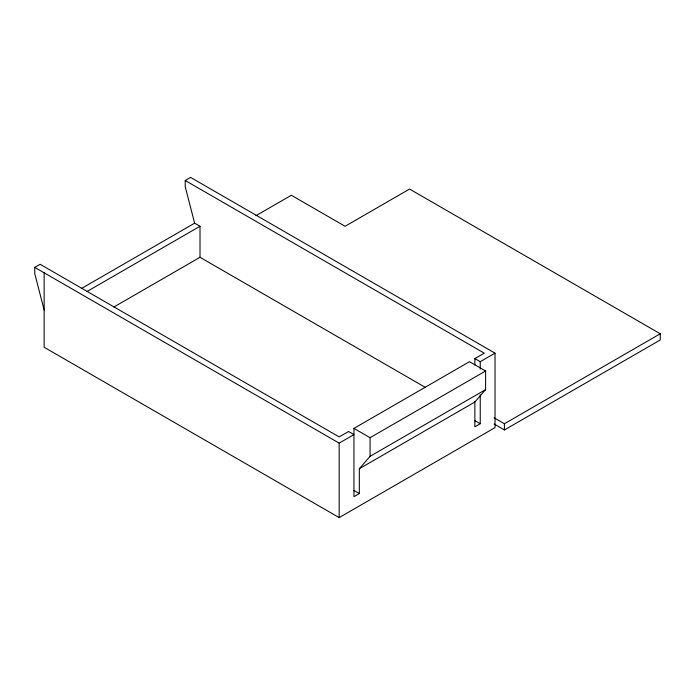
<?xml version="1.0" encoding="UTF-8"?>
<svg xmlns="http://www.w3.org/2000/svg" width="695" height="695" viewBox="0 0 695 695"><rect width="100%" height="100%" fill="white"/><g stroke="black" fill="none" stroke-linecap="round" stroke-linejoin="round"><path stroke-width="1.04" d="M359.324 468.734L370.07 456.32L485.614 389.608L485.614 370.991L469.49 361.687L353.946 428.398L353.946 496.656L359.324 493.554L359.324 468.734L474.859 402.023L485.614 389.608M34.75 267.375L40.128 264.274L339.169 436.929L348.569 431.499L353.946 434.601L339.169 443.132L34.75 267.375L34.75 273.587L44.159 310.04M425.166 387.289L200.004 257.298L200.004 226.266L194.626 223.165L185.226 186.712L185.226 180.5L190.595 177.399L495.014 353.156L495.014 427.625L339.169 517.601L44.159 347.274L44.159 272.805M81.358 288.564L194.626 223.165M86.727 291.665L200.004 226.266M255.916 215.702L291.344 195.252L345.085 226.283L409.572 189.049L660.25 333.774L660.25 339.977L504.405 429.962L494.067 423.993M113.876 307.016L200.004 257.298M474.859 365.005L474.859 358.585L484.267 353.156L185.226 180.5M474.859 358.585L480.236 361.687L495.014 353.156M353.946 428.398L370.07 437.702L485.614 370.991M480.236 394.856L480.236 423.742L474.859 426.843L474.859 401.38M494.067 417.791L504.405 423.75L660.25 333.774M474.859 420.64L480.236 423.742M353.946 490.453L359.324 493.554M504.405 423.75L504.405 429.962M480.236 361.687L480.236 369.175M370.07 437.702L370.07 456.32M339.169 443.132L339.169 517.601"/></g></svg>
